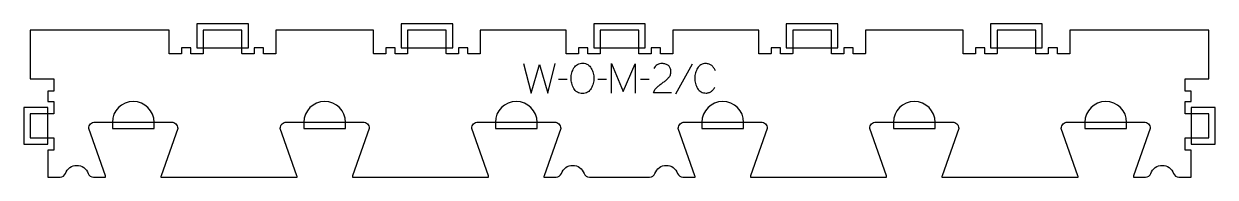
# Model space of a CAD drawing. Extents: x -6 to 1206, y 0 to 156.
import ezdxf

# ---------------------------------------------------------------- set-up
doc = ezdxf.new("R2010")
doc.units = 0
for name, color, linetype in [('1_ANYTOOL_1MMDEEP_LABELS_S', 2, 'CONTINUOUS'), ('4_ANYTOOL_CUTTHROUGH_OUTSI', 5, 'CONTINUOUS'), ('5_ANYTOOL_HALF_MILL_9MM_IN', 3, 'CONTINUOUS')]:
    doc.layers.add(name, color=color, linetype=linetype)

msp = doc.modelspace()

# ---------------------------------------------------------------- linework, layer by layer
at = {"layer": '1_ANYTOOL_1MMDEEP_LABELS_S'}
for p, q in [((673.785704, 115.124661), (656.59999, 84.353232)), ((546.457133, 99.481804), (537.671419, 99.39609)), ((586.485704, 99.481804), (577.69999, 99.39609)), ((629.985704, 99.481804), (621.19999, 99.39609))]:
    msp.add_line(p, q, dxfattribs=at)
for points in [[(502.09999, 115.59609), (509.814276, 85.59609), (518.257133, 114.69609), (526.742847, 85.59609), (534.242847, 115.59609)], [(591.628561, 85.59609), (591.628561, 115.59609), (603.628561, 87.224661), (615.628561, 115.467518), (615.628561, 85.59609)]]:
    msp.add_lwpolyline(points, dxfattribs=at)
msp.add_lwpolyline([(562.528561, 115.938947, -0.064784), (565.202517, 115.591025, -0.088904), (567.628561, 114.460375, -0.05419), (569.551126, 112.768245, -0.051179), (571.078561, 110.710375, -0.041653), (572.260761, 108.281603, -0.036749), (573.04999, 105.69609, -0.024892), (573.507769, 103.076826, -0.030823), (573.671419, 100.424661, -0.034269), (573.494899, 97.852164, -0.031918), (572.980347, 95.324661, -0.031725), (572.09216, 92.715264, -0.026303), (570.907133, 90.224661, -0.058719), (569.383352, 88.062914, -0.077745), (567.344633, 86.399661, -0.077243), (564.857645, 85.420823, -0.055252), (562.185704, 85.124661, -0.054051), (559.431779, 85.42324, -0.077615), (556.866061, 86.42109, -0.078558), (554.790988, 88.108163, -0.060481), (553.24999, 90.310375, -0.02629), (552.06333, 92.849594, -0.031299), (551.176776, 95.506804, -0.031469), (550.661737, 98.093619, -0.033416), (550.485704, 100.724661, -0.032847), (550.664382, 103.44161, -0.035049), (551.208919, 106.10859, -0.03503), (552.124892, 108.685628, -0.032231), (553.378561, 111.117518, -0.062518), (555.00045, 113.184612, -0.074052), (557.11249, 114.73359, -0.072322), (559.739343, 115.66448, -0.049083)], format="xyb", close=True, dxfattribs=at)
for points in [[(652.571419, 85.638947), (634.271419, 85.681804, -0.034491), (634.934197, 87.429136, -0.037732), (635.841061, 89.062161, -0.037744), (636.980356, 90.536797, -0.03482), (638.321419, 91.831804, -0.00859), (641.280643, 94.230387, -0.008791), (644.321419, 96.524661, 0.020588), (647.140707, 98.758104, 0.025206), (649.742847, 101.238947, 0.046908), (650.763442, 102.540189, 0.051091), (651.510704, 104.013947, 0.050722), (651.959437, 105.662121, 0.041139), (652.09999, 107.367518, 0.039396), (651.957345, 109.175104, 0.058519), (651.467847, 110.913947, 0.060358), (650.677289, 112.321063, 0.061397), (649.571419, 113.49609, 0.048006), (648.215462, 114.418049, 0.045901), (646.710704, 115.07109, 0.045216), (644.970643, 115.473649, 0.034258), (643.185704, 115.59609, 0.055622), (640.551134, 115.302102, 0.079896), (638.107133, 114.32109, 0.080617), (636.137745, 112.655389, 0.060287), (634.69999, 110.49609)], [(697.39999, 108.09609, 0.059291), (695.863829, 111.025506, 0.066881), (693.64999, 113.474661, 0.04529), (692.333004, 114.398538, 0.046757), (690.869633, 115.065732, 0.04633), (689.229721, 115.470064, 0.037303), (687.542847, 115.59609, 0.054828), (685.037207, 115.320504, 0.073548), (682.694633, 114.422875, 0.073729), (680.725311, 112.894642, 0.056205), (679.207133, 110.903232, 0.033355), (677.985964, 108.513357, 0.034965), (677.101776, 105.980018, 0.034911), (676.571748, 103.312011, 0.031589), (676.39999, 100.59609, 0.032085), (676.574493, 97.879461, 0.035383), (677.11249, 95.212161, 0.035431), (678.010979, 92.677004, 0.033598), (679.24999, 90.288947, 0.058628), (680.812191, 88.288062, 0.073381), (682.833919, 86.769304, 0.072539), (685.279892, 85.86825, 0.05208), (687.885704, 85.59609, 0.033243), (689.327079, 85.692026, 0.042283), (690.735704, 86.003232, 0.042766), (691.978401, 86.510322, 0.044269), (693.114276, 87.224661, 0.055485), (695.126071, 89.139562, 0.045948), (696.714276, 91.424661)]]:
    msp.add_lwpolyline(points, format="xyb", dxfattribs=at)
at = {"layer": '4_ANYTOOL_CUTTHROUGH_OUTSI'}
msp.add_lwpolyline([(630.404437, 0, 0.317837), (635.825589, 3.833333, -0.707107), (658.924411, 3.833333, 0.317837), (664.345563, 0), (676.744563, 0, 0.061784), (676.509569, 1.39487), (659.614035, 49.667412, -0.084368), (659.6, 49.75, -0.414214), (665.85, 56), (743.85, 56, -0.414214), (750.1, 49.75, -0.084368), (750.085965, 49.667412), (733.186852, 1.383805, 0.061178), (732.955437, 0), (871.644563, 0, 0.061784), (871.409569, 1.39487), (854.514035, 49.667412, -0.084368), (854.5, 49.75, -0.414214), (860.75, 56), (938.75, 56, -0.414214), (945, 49.75, -0.084368), (944.985965, 49.667412), (928.086852, 1.383805, 0.061178), (927.855437, 0), (1066.544563, 0, 0.061784), (1066.309569, 1.39487), (1049.414035, 49.667412, -0.084368), (1049.4, 49.75, -0.414214), (1055.65, 56), (1133.65, 56, -0.414214), (1139.9, 49.75, -0.084368), (1139.885965, 49.667412), (1122.986852, 1.383805, 0.061178), (1122.755437, 0), (1135.154437, 0, 0.317837), (1140.575589, 3.833333, -0.707107), (1163.674411, 3.833333, 0.317837), (1169.095563, 0), (1181.5, 0), (1181.5, 27.5), (1175.75, 27.5, -0.414214), (1175.5, 27.75), (1175.5, 39.75, -0.414214), (1175.75, 40), (1199.5, 40), (1199.5, 64.5), (1175.75, 64.5, -0.414214), (1175.5, 64.75), (1175.5, 76.75, -0.414214), (1175.75, 77), (1181.5, 77), (1181.5, 87.5), (1175.75, 87.5, -0.414214), (1175.5, 87.75), (1175.5, 99.75, -0.414214), (1175.75, 100), (1199.5, 100), (1199.5, 149.5), (1058, 149.5), (1058, 125.75, -0.414214), (1057.75, 125.5), (1045.75, 125.5, -0.414214), (1045.5, 125.75), (1045.5, 131.5), (1036, 131.5), (1036, 125.75, -0.414214), (1035.75, 125.5), (1023.75, 125.5, -0.414214), (1023.5, 125.75), (1023.5, 149.5), (984, 149.5), (984, 125.75, -0.414214), (983.75, 125.5), (971.75, 125.5, -0.414214), (971.5, 125.75), (971.5, 131.5), (962, 131.5), (962, 125.75, -0.414214), (961.75, 125.5), (949.75, 125.5, -0.414214), (949.5, 125.75), (949.5, 149.5), (850, 149.5), (850, 125.75, -0.414214), (849.75, 125.5), (837.75, 125.5, -0.414214), (837.5, 125.75), (837.5, 131.5), (828, 131.5), (828, 125.75, -0.414214), (827.75, 125.5), (815.75, 125.5, -0.414214), (815.5, 125.75), (815.5, 149.5), (776, 149.5), (776, 125.75, -0.414214), (775.75, 125.5), (763.75, 125.5, -0.414214), (763.5, 125.75), (763.5, 131.5), (754, 131.5), (754, 125.75, -0.414214), (753.75, 125.5), (741.75, 125.5, -0.414214), (741.5, 125.75), (741.5, 149.5), (654, 149.5), (654, 125.75, -0.414214), (653.75, 125.5), (641.75, 125.5, -0.414214), (641.5, 125.75), (641.5, 131.5), (632, 131.5), (632, 125.75, -0.414214), (631.75, 125.5), (619.75, 125.5, -0.414214), (619.5, 125.75), (619.5, 149.5), (580, 149.5), (580, 125.75, -0.414214), (579.75, 125.5), (567.75, 125.5, -0.414214), (567.5, 125.75), (567.5, 131.5), (558, 131.5), (558, 125.75, -0.414214), (557.75, 125.5), (545.75, 125.5, -0.414214), (545.5, 125.75), (545.5, 149.5), (458, 149.5), (458, 125.75, -0.414214), (457.75, 125.5), (445.75, 125.5, -0.414214), (445.5, 125.75), (445.5, 131.5), (436, 131.5), (436, 125.75, -0.414214), (435.75, 125.5), (423.75, 125.5, -0.414214), (423.5, 125.75), (423.5, 149.5), (384, 149.5), (384, 125.75, -0.414214), (383.75, 125.5), (371.75, 125.5, -0.414214), (371.5, 125.75), (371.5, 131.5), (362, 131.5), (362, 125.75, -0.414214), (361.75, 125.5), (349.75, 125.5, -0.414214), (349.5, 125.75), (349.5, 149.5), (250, 149.5), (250, 125.75, -0.414214), (249.75, 125.5), (237.75, 125.5, -0.414214), (237.5, 125.75), (237.5, 131.5), (228, 131.5), (228, 125.75, -0.414214), (227.75, 125.5), (215.75, 125.5, -0.414214), (215.5, 125.75), (215.5, 149.5), (176, 149.5), (176, 125.75, -0.414214), (175.75, 125.5), (163.75, 125.5, -0.414214), (163.5, 125.75), (163.5, 131.5), (154, 131.5), (154, 125.75, -0.414214), (153.75, 125.5), (141.75, 125.5, -0.414214), (141.5, 125.75), (141.5, 149.5), (0, 149.5), (0, 100), (23.75, 100, -0.414214), (24, 99.75), (24, 87.75, -0.414214), (23.75, 87.5), (18, 87.5), (18, 77), (23.75, 77, -0.414214), (24, 76.75), (24, 64.75, -0.414214), (23.75, 64.5), (0, 64.5), (0, 40), (23.75, 40, -0.414214), (24, 39.75), (24, 27.75, -0.414214), (23.75, 27.5), (18, 27.5), (18, 0), (30.404437, 0, 0.317837), (35.825589, 3.833333, -0.707107), (58.924411, 3.833333, 0.317837), (64.345563, 0), (76.744563, 0, 0.061784), (76.509569, 1.39487), (59.614035, 49.667412, -0.084368), (59.6, 49.75, -0.414214), (65.85, 56), (143.85, 56, -0.414214), (150.1, 49.75, -0.084368), (150.085965, 49.667412), (133.186852, 1.383805, 0.061178), (132.955437, 0), (271.644563, 0, 0.061784), (271.409569, 1.39487), (254.514035, 49.667412, -0.084368), (254.5, 49.75, -0.414214), (260.75, 56), (338.75, 56, -0.414214), (345, 49.75, -0.084368), (344.985965, 49.667412), (328.086852, 1.383805, 0.061178), (327.855437, 0), (466.544563, 0, 0.061784), (466.309569, 1.39487), (449.414035, 49.667412, -0.084368), (449.4, 49.75, -0.414214), (455.65, 56), (533.65, 56, -0.414214), (539.9, 49.75, -0.084368), (539.885965, 49.667412), (522.986852, 1.383805, 0.061178), (522.755437, 0), (535.154437, 0, 0.317837), (540.575589, 3.833333, -0.707107), (563.674411, 3.833333, 0.317837), (569.095563, 0)], format="xyb", close=True, dxfattribs=at)
at = {"layer": '5_ANYTOOL_HALF_MILL_9MM_IN'}
for points in [[(175.5, 131.5), (216, 131.5), (222, 131.5), (222, 149.74), (222, 156), (169.5, 156), (169.5, 149.74), (169.5, 131.5)], [(383.5, 131.5), (424, 131.5), (430, 131.5), (430, 149.74), (430, 156), (377.5, 156), (377.5, 149.74), (377.5, 131.5)], [(579.5, 131.5), (620, 131.5), (626, 131.5), (626, 149.74), (626, 156), (573.5, 156), (573.5, 149.74), (573.5, 131.5)], [(775.5, 131.5), (816, 131.5), (822, 131.5), (822, 149.74), (822, 156), (769.5, 156), (769.5, 149.74), (769.5, 131.5)], [(983.5, 131.5), (1024, 131.5), (1030, 131.5), (1030, 149.74), (1030, 156), (977.5, 156), (977.5, 149.74), (977.5, 131.5)], [(18, 39.5), (18, 65), (18, 71), (-6.5, 71), (-6.5, 64.74), (-6.5, 39.76), (-6.5, 33.5), (18, 33.5)], [(1181.5, 65), (1181.5, 39.5), (1181.5, 33.5), (1199.74, 33.5), (1206, 33.5), (1206, 71), (1199.74, 71), (1181.5, 71)]]:
    msp.add_lwpolyline(points, close=True, dxfattribs=at)
for points in [[(126.1, 55.75, 1), (83.6, 55.75), (83.6, 49.5), (126.1, 49.5)], [(321, 55.75, 1), (278.5, 55.75), (278.5, 49.5), (321, 49.5)], [(515.9, 55.75, 1), (473.4, 55.75), (473.4, 49.5), (515.9, 49.5)], [(726.1, 55.75, 1), (683.6, 55.75), (683.6, 49.5), (726.1, 49.5)], [(921, 55.75, 1), (878.5, 55.75), (878.5, 49.5), (921, 49.5)], [(1115.9, 55.75, 1), (1073.4, 55.75), (1073.4, 49.5), (1115.9, 49.5)]]:
    msp.add_lwpolyline(points, format="xyb", close=True, dxfattribs=at)

doc.saveas('drawing.dxf')
